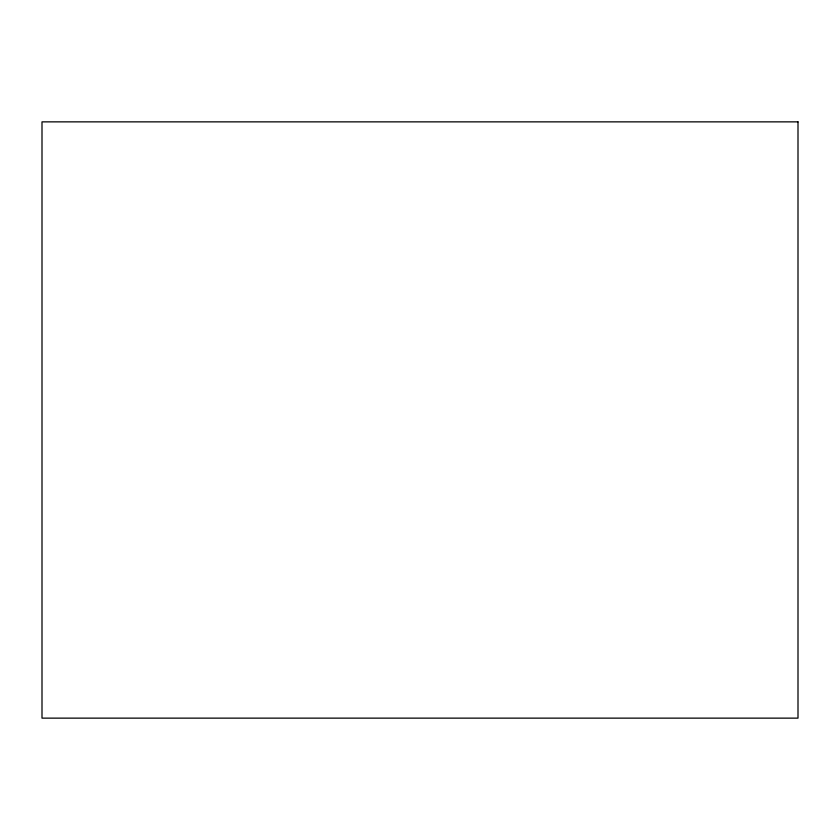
<?xml version="1.0" encoding="UTF-8"?>
<svg xmlns="http://www.w3.org/2000/svg" width="840" height="840" viewBox="0 0 840 840"><rect width="100%" height="100%" fill="white"/><g stroke="black" fill="none" stroke-linecap="round" stroke-linejoin="round"><path stroke-width="1.26" d="M798 121.863L42 121.863L42 718.137L798 718.137L798 121.863"/></g></svg>
